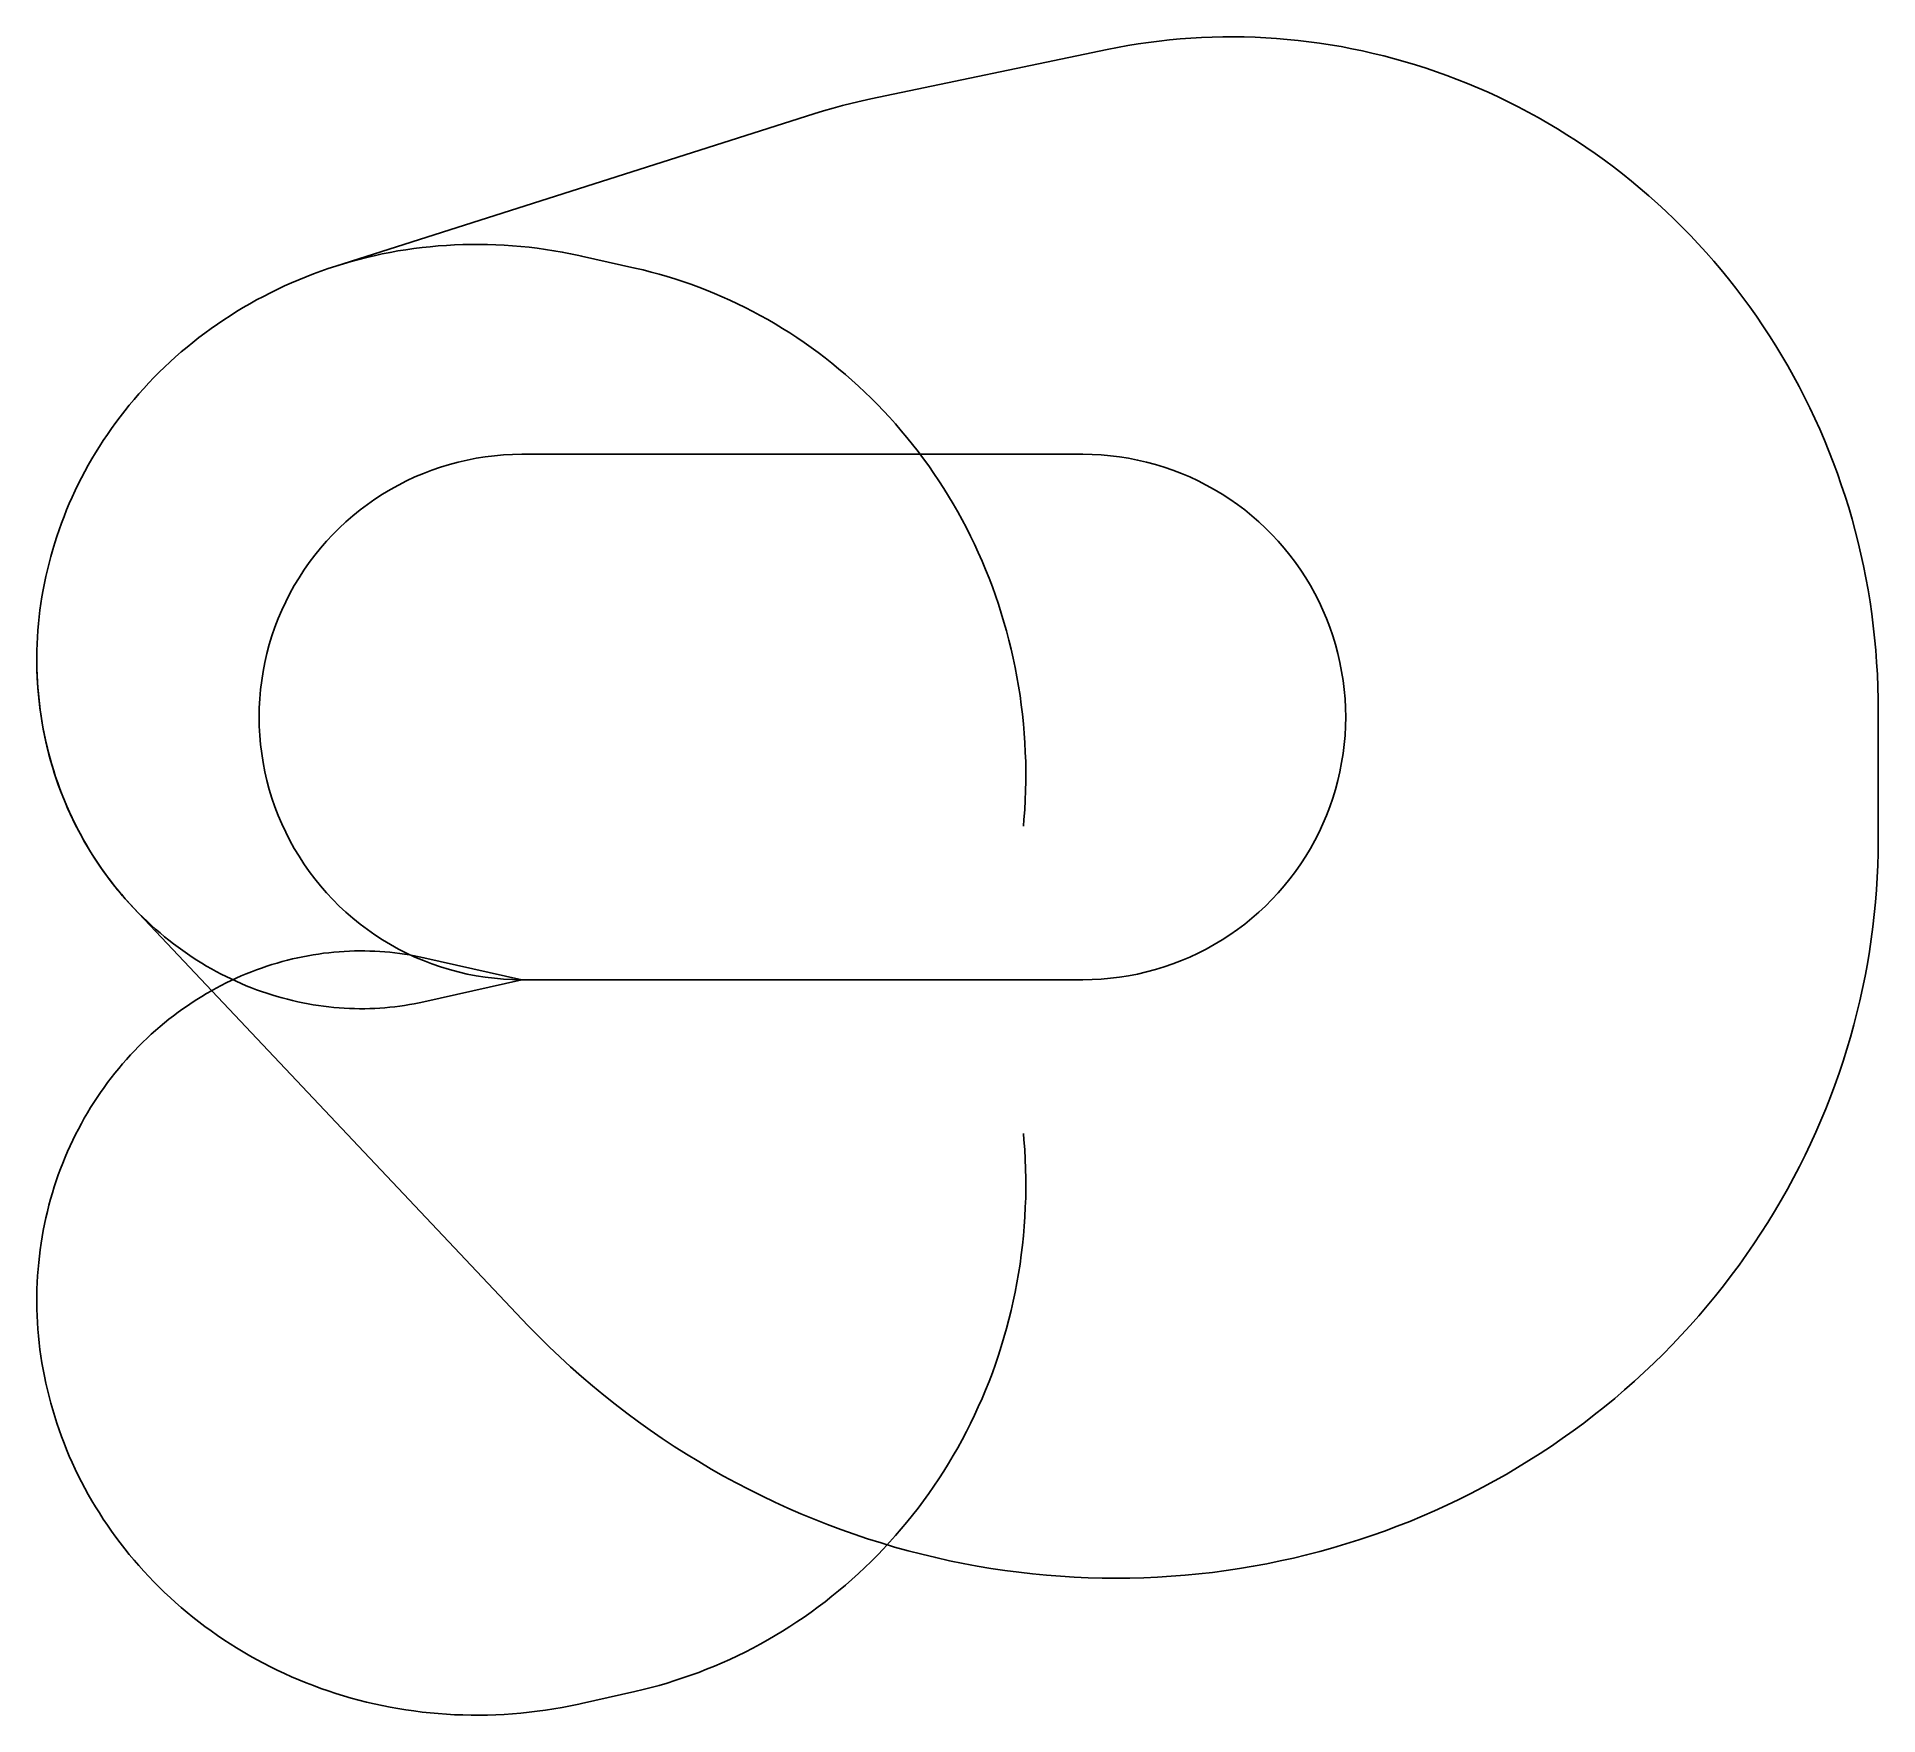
# Model space of a CAD drawing. Header units: metres. Extents: x -6661 to 18630, y -10099 to 12950.
import ezdxf

# ---------------------------------------------------------------- set-up
doc = ezdxf.new("R2010")
doc.units = ezdxf.units.M

msp = doc.modelspace()

# ---------------------------------------------------------------- linework, layer by layer
at = {"layer": 'NorminalTrack', "color": 1}
msp.add_lwpolyline([(0, 0), (0, 0), (-126, 2), (-252, 9), (-377, 20), (-502, 35), (-627, 55), (-750, 79), (-873, 107), (-995, 140), (-1115, 177), (-1234, 218), (-1352, 263), (-1468, 312), (-1582, 365), (-1694, 422), (-1804, 483), (-1912, 548), (-2018, 617), (-2121, 689), (-2222, 765), (-2319, 844), (-2415, 927), (-2507, 1013), (-2596, 1102), (-2682, 1194), (-2764, 1289), (-2844, 1387), (-2919, 1487), (-2992, 1591), (-3060, 1696), (-3125, 1804), (-3186, 1914), (-3243, 2027), (-3297, 2141), (-3346, 2257), (-3391, 2374), (-3432, 2493), (-3469, 2614), (-3501, 2736), (-3530, 2858), (-3554, 2982), (-3573, 3106), (-3589, 3231), (-3600, 3357), (-3606, 3483), (-3608, 3608), (-3606, 3734), (-3600, 3860), (-3589, 3986), (-3573, 4111), (-3554, 4235), (-3530, 4359), (-3501, 4481), (-3469, 4603), (-3432, 4724), (-3391, 4843), (-3346, 4960), (-3297, 5076), (-3243, 5190), (-3186, 5303), (-3125, 5413), (-3060, 5521), (-2992, 5626), (-2919, 5730), (-2844, 5830), (-2764, 5928), (-2682, 6023), (-2596, 6115), (-2507, 6204), (-2415, 6290), (-2319, 6373), (-2222, 6452), (-2121, 6528), (-2018, 6600), (-1912, 6669), (-1804, 6734), (-1694, 6795), (-1582, 6852), (-1468, 6905), (-1352, 6954), (-1234, 6999), (-1115, 7040), (-995, 7077), (-873, 7110), (-750, 7138), (-627, 7162), (-502, 7182), (-377, 7197), (-252, 7208), (-126, 7215), (0, 7217), (0, 7217), (7708, 7217), (7708, 7217), (7834, 7215), (7959, 7208), (8085, 7197), (8210, 7182), (8334, 7162), (8458, 7138), (8581, 7110), (8702, 7077), (8823, 7040), (8942, 6999), (9059, 6954), (9175, 6905), (9289, 6852), (9402, 6795), (9512, 6734), (9620, 6669), (9725, 6600), (9829, 6528), (9929, 6452), (10027, 6373), (10122, 6290), (10214, 6204), (10303, 6115), (10389, 6023), (10472, 5928), (10551, 5830), (10627, 5730), (10699, 5626), (10768, 5521), (10833, 5413), (10894, 5303), (10951, 5190), (11004, 5076), (11053, 4960), (11099, 4843), (11140, 4724), (11176, 4603), (11209, 4481), (11237, 4359), (11261, 4235), (11281, 4111), (11296, 3986), (11307, 3860), (11314, 3734), (11316, 3608), (11314, 3483), (11307, 3357), (11296, 3231), (11281, 3106), (11261, 2982), (11237, 2858), (11209, 2736), (11176, 2614), (11140, 2493), (11099, 2374), (11053, 2257), (11004, 2141), (10951, 2027), (10894, 1914), (10833, 1804), (10768, 1696), (10699, 1591), (10627, 1487), (10551, 1387), (10472, 1289), (10389, 1194), (10303, 1102), (10214, 1013), (10122, 927), (10027, 844), (9929, 765), (9829, 689), (9725, 617), (9620, 548), (9512, 483), (9402, 422), (9289, 365), (9175, 312), (9059, 263), (8942, 218), (8823, 177), (8702, 140), (8581, 107), (8458, 79), (8334, 55), (8210, 35), (8085, 20), (7959, 9), (7834, 2), (7708, 0), (0, 0)], dxfattribs=at)
at = {"layer": 'WindSpiral', "color": 5}
for points in [[(0, 0), (-1345, -302), (-1411, -316), (-1477, -329), (-1543, -341), (-1610, -352), (-1677, -362), (-1745, -370), (-1813, -378), (-1881, -384), (-1950, -389), (-2019, -393), (-2088, -395), (-2158, -397), (-2228, -397), (-2298, -396), (-2368, -394), (-2439, -390), (-2509, -385), (-2580, -379), (-2651, -372), (-2722, -364), (-2793, -354), (-2864, -343), (-2936, -330), (-3007, -317), (-3078, -302), (-3149, -286), (-3220, -268), (-3291, -249), (-3362, -229), (-3433, -208), (-3504, -185), (-3574, -161), (-3644, -136), (-3714, -109), (-3784, -81), (-3854, -52), (-3923, -21), (-3992, 11), (-4060, 44), (-4128, 78), (-4196, 114), (-4264, 151), (-4330, 189), (-4397, 229), (-4463, 270), (-4528, 312), (-4593, 356), (-4657, 400), (-4721, 446), (-4784, 494), (-4846, 542), (-4908, 592), (-4969, 643), (-5030, 695), (-5089, 748), (-5148, 803), (-5206, 859), (-5263, 915), (-5320, 974), (-5375, 1033), (-5430, 1093), (-5484, 1155), (-5536, 1217), (-5588, 1281), (-5639, 1346), (-5689, 1412), (-5738, 1478), (-5786, 1546), (-5833, 1615), (-5879, 1685), (-5923, 1756), (-5967, 1828), (-6009, 1901), (-6050, 1975), (-6090, 2050), (-6129, 2125), (-6167, 2202), (-6203, 2279), (-6238, 2358), (-6272, 2437), (-6305, 2517), (-6336, 2597), (-6366, 2679), (-6394, 2761), (-6421, 2844), (-6447, 2927), (-6472, 3012), (-6495, 3096), (-6516, 3182), (-6536, 3268), (-6555, 3355), (-6572, 3442), (-6588, 3530), (-6602, 3618), (-6615, 3707), (-6626, 3796), (-6636, 3885), (-6644, 3975), (-6651, 4066), (-6656, 4156), (-6659, 4247), (-6661, 4339), (-6661, 4430), (-6660, 4522), (-6657, 4614), (-6652, 4706), (-6646, 4799), (-6638, 4891), (-6629, 4984), (-6618, 5076), (-6605, 5169), (-6591, 5261), (-6575, 5354), (-6557, 5446), (-6538, 5539), (-6517, 5631), (-6494, 5723), (-6469, 5815), (-6443, 5907), (-6416, 5999), (-6386, 6090), (-6355, 6181), (-6323, 6272), (-6288, 6362), (-6252, 6452), (-6215, 6541), (-6175, 6630), (-6134, 6719), (-6092, 6807), (-6047, 6895), (-6001, 6982), (-5954, 7068), (-5905, 7154), (-5854, 7239), (-5802, 7323), (-5748, 7407), (-5692, 7489), (-5635, 7571), (-5576, 7653), (-5516, 7733), (-5454, 7813), (-5391, 7891), (-5326, 7969), (-5260, 8046), (-5192, 8122), (-5123, 8196), (-5052, 8270), (-4980, 8343), (-4906, 8414), (-4831, 8485), (-4755, 8554), (-4677, 8622), (-4598, 8689), (-4517, 8754), (-4435, 8819), (-4352, 8882), (-4268, 8943), (-4182, 9004), (-4095, 9063), (-4007, 9120), (-3918, 9176), (-3827, 9231), (-3735, 9284), (-3643, 9336), (-3549, 9386), (-3454, 9435), (-3358, 9482), (-3261, 9528), (-3163, 9572), (-3064, 9614), (-2964, 9655), (-2863, 9694), (-2761, 9732), (-2658, 9767), (-2555, 9801), (-2555, 9801), (4013, 11893), (4144, 11933), (4275, 11971), (4406, 12007), (4539, 12040), (4673, 12072), (4792, 12097), (8038, 12775), (8180, 12803), (8322, 12829), (8466, 12852), (8609, 12873), (8754, 12891), (8898, 12907), (9044, 12921), (9189, 12932), (9336, 12940), (9482, 12946), (9629, 12949), (9776, 12950), (9924, 12948), (10071, 12944), (10219, 12937), (10367, 12927), (10514, 12915), (10662, 12900), (10810, 12883), (10958, 12863), (11105, 12840), (11253, 12815), (11400, 12787), (11547, 12756), (11693, 12723), (11840, 12688), (11986, 12649), (12131, 12608), (12276, 12565), (12420, 12519), (12564, 12470), (12707, 12419), (12849, 12365), (12991, 12308), (13132, 12250), (13272, 12188), (13411, 12124), (13549, 12057), (13686, 11988), (13822, 11917), (13958, 11843), (14092, 11766), (14225, 11687), (14356, 11606), (14487, 11522), (14616, 11436), (14744, 11347), (14870, 11256), (14995, 11163), (15119, 11067), (15241, 10969), (15362, 10869), (15481, 10767), (15598, 10662), (15714, 10555), (15828, 10446), (15940, 10335), (16051, 10222), (16159, 10106), (16266, 9989), (16371, 9869), (16474, 9748), (16575, 9625), (16674, 9499), (16771, 9372), (16865, 9243), (16958, 9112), (17048, 8979), (17137, 8845), (17223, 8708), (17307, 8571), (17388, 8431), (17467, 8290), (17544, 8147), (17618, 8003), (17690, 7857), (17760, 7710), (17827, 7561), (17891, 7411), (17953, 7260), (18013, 7107), (18070, 6953), (18124, 6798), (18176, 6642), (18225, 6485), (18271, 6327), (18314, 6167), (18355, 6007), (18393, 5846), (18429, 5683), (18461, 5520), (18491, 5357), (18518, 5192), (18542, 5027), (18563, 4861), (18581, 4695), (18597, 4528), (18609, 4361), (18619, 4193), (18625, 4024), (18629, 3856), (18630, 3724), (18630, 1910), (18629, 1741), (18624, 1572), (18617, 1403), (18606, 1233), (18593, 1064), (18577, 895), (18557, 725), (18535, 556), (18510, 387), (18482, 218), (18450, 49), (18416, -119), (18379, -287), (18339, -454), (18296, -621), (18249, -787), (18200, -953), (18148, -1118), (18093, -1283), (18035, -1446), (17974, -1609), (17911, -1771), (17844, -1932), (17774, -2092), (17702, -2251), (17627, -2409), (17548, -2566), (17467, -2722), (17383, -2876), (17297, -3029), (17207, -3181), (17115, -3332), (17020, -3481), (16922, -3628), (16822, -3774), (16719, -3919), (16613, -4062), (16505, -4203), (16394, -4342), (16281, -4480), (16165, -4616), (16046, -4750), (15925, -4882), (15801, -5012), (15676, -5140), (15547, -5266), (15417, -5390), (15284, -5512), (15148, -5632), (15011, -5749), (14871, -5864), (14729, -5977), (14585, -6088), (14439, -6196), (14291, -6302), (14141, -6405), (13988, -6506), (13834, -6604), (13678, -6699), (13520, -6792), (13361, -6883), (13199, -6970), (13036, -7055), (12871, -7138), (12705, -7217), (12537, -7294), (12367, -7367), (12196, -7438), (12024, -7506), (11850, -7571), (11674, -7633), (11498, -7692), (11320, -7748), (11141, -7801), (10961, -7851), (10780, -7898), (10598, -7942), (10415, -7982), (10231, -8020), (10046, -8054), (9860, -8085), (9674, -8113), (9486, -8138), (9299, -8159), (9110, -8177), (8921, -8192), (8732, -8204), (8542, -8212), (8352, -8217), (8161, -8219), (7971, -8217), (7780, -8212), (7589, -8204), (7398, -8192), (7207, -8177), (7016, -8159), (6825, -8137), (6634, -8112), (6443, -8083), (6253, -8051), (6063, -8016), (5874, -7978), (5685, -7936), (5496, -7890), (5308, -7842), (5121, -7790), (4935, -7735), (4749, -7676), (4564, -7614), (4380, -7549), (4197, -7481), (4014, -7409), (3833, -7334), (3653, -7255), (3475, -7174), (3297, -7089), (3121, -7001), (2946, -6910), (2772, -6816), (2600, -6719), (2430, -6618), (2261, -6515), (2093, -6408), (1928, -6298), (1764, -6186), (1602, -6070), (1441, -5952), (1283, -5830), (1126, -5706), (972, -5578), (820, -5448), (669, -5315), (521, -5180), (376, -5041), (232, -4900), (91, -4756), (0, -4662), (-5337, 992), (-5392, 1052), (-5447, 1112), (-5500, 1174), (-5553, 1237), (-5604, 1301), (-5655, 1366), (-5705, 1432), (-5753, 1500), (-5801, 1568), (-5847, 1637), (-5893, 1707), (-5937, 1779), (-5980, 1851), (-6022, 1924), (-6063, 1998), (-6103, 2073), (-6141, 2149), (-6178, 2226), (-6214, 2304), (-6249, 2382), (-6282, 2462), (-6315, 2542), (-6345, 2623), (-6375, 2704), (-6403, 2787), (-6430, 2870), (-6455, 2954), (-6479, 3038), (-6502, 3123), (-6523, 3209), (-6542, 3295), (-6561, 3382), (-6577, 3469), (-6593, 3557), (-6606, 3646), (-6619, 3735), (-6629, 3824), (-6639, 3914), (-6646, 4004), (-6652, 4094), (-6657, 4185), (-6660, 4276), (-6661, 4367), (-6661, 4400)], [(0, 0), (-1345, -302), (-1411, -316), (-1477, -329), (-1543, -341), (-1610, -352), (-1677, -362), (-1745, -370), (-1813, -378), (-1881, -384), (-1950, -389), (-2019, -393), (-2088, -395), (-2158, -397), (-2228, -397), (-2298, -396), (-2368, -394), (-2439, -390), (-2509, -385), (-2580, -379), (-2651, -372), (-2722, -364), (-2793, -354), (-2864, -343), (-2936, -330), (-3007, -317), (-3078, -302), (-3149, -286), (-3220, -268), (-3291, -249), (-3362, -229), (-3433, -208), (-3504, -185), (-3574, -161), (-3644, -136), (-3714, -109), (-3784, -81), (-3854, -52), (-3923, -21), (-3992, 11), (-4060, 44), (-4128, 78), (-4196, 114), (-4264, 151), (-4330, 189), (-4397, 229), (-4463, 270), (-4528, 312), (-4593, 356), (-4657, 400), (-4721, 446), (-4784, 494), (-4846, 542), (-4908, 592), (-4969, 643), (-5030, 695), (-5089, 748), (-5148, 803), (-5206, 859), (-5263, 915), (-5320, 974), (-5375, 1033), (-5430, 1093), (-5484, 1155), (-5536, 1217), (-5588, 1281), (-5639, 1346), (-5689, 1412), (-5738, 1478), (-5786, 1546), (-5833, 1615), (-5879, 1685), (-5923, 1756), (-5967, 1828), (-6009, 1901), (-6050, 1975), (-6090, 2050), (-6129, 2125), (-6167, 2202), (-6203, 2279), (-6238, 2358), (-6272, 2437), (-6305, 2517), (-6336, 2597), (-6366, 2679), (-6394, 2761), (-6421, 2844), (-6447, 2927), (-6472, 3012), (-6495, 3096), (-6516, 3182), (-6536, 3268), (-6555, 3355), (-6572, 3442), (-6588, 3530), (-6602, 3618), (-6615, 3707), (-6626, 3796), (-6636, 3885), (-6644, 3975), (-6651, 4066), (-6656, 4156), (-6659, 4247), (-6661, 4339), (-6661, 4430), (-6660, 4522), (-6657, 4614), (-6652, 4706), (-6646, 4799), (-6638, 4891), (-6629, 4984), (-6618, 5076), (-6605, 5169), (-6591, 5261), (-6575, 5354), (-6557, 5446), (-6538, 5539), (-6517, 5631), (-6494, 5723), (-6469, 5815), (-6443, 5907), (-6416, 5999), (-6386, 6090), (-6355, 6181), (-6323, 6272), (-6288, 6362), (-6252, 6452), (-6215, 6541), (-6175, 6630), (-6134, 6719), (-6092, 6807), (-6047, 6895), (-6001, 6982), (-5954, 7068), (-5905, 7154), (-5854, 7239), (-5802, 7323), (-5748, 7407), (-5692, 7489), (-5635, 7571), (-5576, 7653), (-5516, 7733), (-5454, 7813), (-5391, 7891), (-5326, 7969), (-5260, 8046), (-5192, 8122), (-5123, 8196), (-5052, 8270), (-4980, 8343), (-4906, 8414), (-4831, 8485), (-4755, 8554), (-4677, 8622), (-4598, 8689), (-4517, 8754), (-4435, 8819), (-4352, 8882), (-4268, 8943), (-4182, 9004), (-4095, 9063), (-4007, 9120), (-3918, 9176), (-3827, 9231), (-3735, 9284), (-3643, 9336), (-3549, 9386), (-3454, 9435), (-3358, 9482), (-3261, 9528), (-3163, 9572), (-3064, 9614), (-2964, 9655), (-2863, 9694), (-2761, 9732), (-2658, 9767), (-2555, 9801), (-2451, 9833), (-2346, 9864), (-2240, 9892), (-2133, 9919), (-2026, 9944), (-1918, 9968), (-1810, 9989), (-1701, 10009), (-1591, 10026), (-1481, 10042), (-1370, 10056), (-1259, 10068), (-1147, 10078), (-1035, 10086), (-923, 10093), (-810, 10097), (-697, 10099), (-584, 10099), (-470, 10098), (-357, 10094), (-243, 10089), (-129, 10081), (-15, 10071), (99, 10060), (213, 10046), (327, 10030), (441, 10012), (555, 9993), (669, 9971), (783, 9947), (820, 9939), (1554, 9774), (1665, 9748), (1775, 9720), (1885, 9690), (1995, 9659), (2104, 9625), (2213, 9589), (2322, 9551), (2430, 9512), (2538, 9470), (2645, 9426), (2751, 9381), (2857, 9333), (2963, 9284), (3067, 9232), (3171, 9179), (3275, 9123), (3377, 9066), (3479, 9007), (3580, 8946), (3680, 8883), (3779, 8819), (3877, 8752), (3974, 8684), (4070, 8613), (4165, 8541), (4259, 8467), (4352, 8392), (4444, 8314), (4534, 8235), (4623, 8154), (4711, 8072), (4798, 7987), (4884, 7901), (4968, 7814), (5051, 7725), (5132, 7634), (5212, 7541), (5290, 7447), (5367, 7352), (5443, 7255), (5516, 7156), (5589, 7056), (5659, 6954), (5728, 6852), (5796, 6747), (5861, 6642), (5925, 6535), (5987, 6426), (6047, 6317), (6106, 6206), (6163, 6094), (6217, 5981), (6270, 5866), (6321, 5751), (6371, 5634), (6418, 5517), (6463, 5398), (6506, 5278), (6547, 5157), (6586, 5036), (6623, 4913), (6658, 4790), (6691, 4666), (6722, 4541), (6751, 4415), (6777, 4289), (6801, 4162), (6824, 4034), (6844, 3905), (6861, 3777), (6877, 3647), (6890, 3517), (6901, 3387), (6910, 3256), (6916, 3125), (6921, 2993), (6922, 2861), (6922, 2729), (6919, 2597), (6914, 2465), (6907, 2332), (6897, 2199), (6890, 2111)], [(0, 0), (-1345, 302), (-1411, 316), (-1477, 329), (-1543, 341), (-1610, 352), (-1677, 362), (-1745, 370), (-1813, 378), (-1881, 384), (-1950, 389), (-2019, 393), (-2088, 395), (-2158, 397), (-2228, 397), (-2298, 396), (-2368, 394), (-2439, 390), (-2509, 385), (-2580, 379), (-2651, 372), (-2722, 364), (-2793, 354), (-2864, 343), (-2936, 330), (-3007, 317), (-3078, 302), (-3149, 286), (-3220, 268), (-3291, 249), (-3362, 229), (-3433, 208), (-3504, 185), (-3574, 161), (-3644, 136), (-3714, 109), (-3784, 81), (-3854, 52), (-3923, 21), (-3992, -11), (-4060, -44), (-4128, -78), (-4196, -114), (-4264, -151), (-4330, -189), (-4397, -229), (-4463, -270), (-4528, -312), (-4593, -356), (-4657, -400), (-4721, -446), (-4784, -494), (-4846, -542), (-4908, -592), (-4969, -643), (-5030, -695), (-5089, -748), (-5148, -803), (-5206, -859), (-5263, -915), (-5320, -974), (-5375, -1033), (-5430, -1093), (-5484, -1155), (-5536, -1217), (-5588, -1281), (-5639, -1346), (-5689, -1412), (-5738, -1478), (-5786, -1546), (-5833, -1615), (-5879, -1685), (-5923, -1756), (-5967, -1828), (-6009, -1901), (-6050, -1975), (-6090, -2050), (-6129, -2125), (-6167, -2202), (-6203, -2279), (-6238, -2358), (-6272, -2437), (-6305, -2517), (-6336, -2597), (-6366, -2679), (-6394, -2761), (-6421, -2844), (-6447, -2927), (-6472, -3012), (-6495, -3096), (-6516, -3182), (-6536, -3268), (-6555, -3355), (-6572, -3442), (-6588, -3530), (-6602, -3618), (-6615, -3707), (-6626, -3796), (-6636, -3885), (-6644, -3975), (-6651, -4066), (-6656, -4156), (-6659, -4247), (-6661, -4339), (-6661, -4430), (-6660, -4522), (-6657, -4614), (-6652, -4706), (-6646, -4799), (-6638, -4891), (-6629, -4984), (-6618, -5076), (-6605, -5169), (-6591, -5261), (-6575, -5354), (-6557, -5446), (-6538, -5539), (-6517, -5631), (-6494, -5723), (-6469, -5815), (-6443, -5907), (-6416, -5999), (-6386, -6090), (-6355, -6181), (-6323, -6272), (-6288, -6362), (-6252, -6452), (-6215, -6541), (-6175, -6630), (-6134, -6719), (-6092, -6807), (-6047, -6895), (-6001, -6982), (-5954, -7068), (-5905, -7154), (-5854, -7239), (-5802, -7323), (-5748, -7407), (-5692, -7489), (-5635, -7571), (-5576, -7653), (-5516, -7733), (-5454, -7813), (-5391, -7891), (-5326, -7969), (-5260, -8046), (-5192, -8122), (-5123, -8196), (-5052, -8270), (-4980, -8343), (-4906, -8414), (-4831, -8485), (-4755, -8554), (-4677, -8622), (-4598, -8689), (-4517, -8754), (-4435, -8819), (-4352, -8882), (-4268, -8943), (-4182, -9004), (-4095, -9063), (-4007, -9120), (-3918, -9176), (-3827, -9231), (-3735, -9284), (-3643, -9336), (-3549, -9386), (-3454, -9435), (-3358, -9482), (-3261, -9528), (-3163, -9572), (-3064, -9614), (-2964, -9655), (-2863, -9694), (-2761, -9732), (-2658, -9767), (-2555, -9801), (-2451, -9833), (-2346, -9864), (-2240, -9892), (-2133, -9919), (-2026, -9944), (-1918, -9968), (-1810, -9989), (-1701, -10009), (-1591, -10026), (-1481, -10042), (-1370, -10056), (-1259, -10068), (-1147, -10078), (-1035, -10086), (-923, -10093), (-810, -10097), (-697, -10099), (-584, -10099), (-470, -10098), (-357, -10094), (-243, -10089), (-129, -10081), (-15, -10071), (99, -10060), (213, -10046), (327, -10030), (441, -10012), (555, -9993), (669, -9971), (783, -9947), (820, -9939), (1554, -9774), (1665, -9748), (1775, -9720), (1885, -9690), (1995, -9659), (2104, -9625), (2213, -9589), (2322, -9551), (2430, -9512), (2538, -9470), (2645, -9426), (2751, -9381), (2857, -9333), (2963, -9284), (3067, -9232), (3171, -9179), (3275, -9123), (3377, -9066), (3479, -9007), (3580, -8946), (3680, -8883), (3779, -8819), (3877, -8752), (3974, -8684), (4070, -8613), (4165, -8541), (4259, -8467), (4352, -8392), (4444, -8314), (4534, -8235), (4623, -8154), (4711, -8072), (4798, -7987), (4884, -7901), (4968, -7814), (5051, -7725), (5132, -7634), (5212, -7541), (5290, -7447), (5367, -7352), (5443, -7255), (5516, -7156), (5589, -7056), (5659, -6954), (5728, -6852), (5796, -6747), (5861, -6642), (5925, -6535), (5987, -6426), (6047, -6317), (6106, -6206), (6163, -6094), (6217, -5981), (6270, -5866), (6321, -5751), (6371, -5634), (6418, -5517), (6463, -5398), (6506, -5278), (6547, -5157), (6586, -5036), (6623, -4913), (6658, -4790), (6691, -4666), (6722, -4541), (6751, -4415), (6777, -4289), (6801, -4162), (6824, -4034), (6844, -3905), (6861, -3777), (6877, -3647), (6890, -3517), (6901, -3387), (6910, -3256), (6916, -3125), (6921, -2993), (6922, -2861), (6922, -2729), (6919, -2597), (6914, -2465), (6907, -2332), (6897, -2199), (6890, -2111)]]:
    msp.add_lwpolyline(points, dxfattribs=at)

doc.saveas('drawing.dxf')
